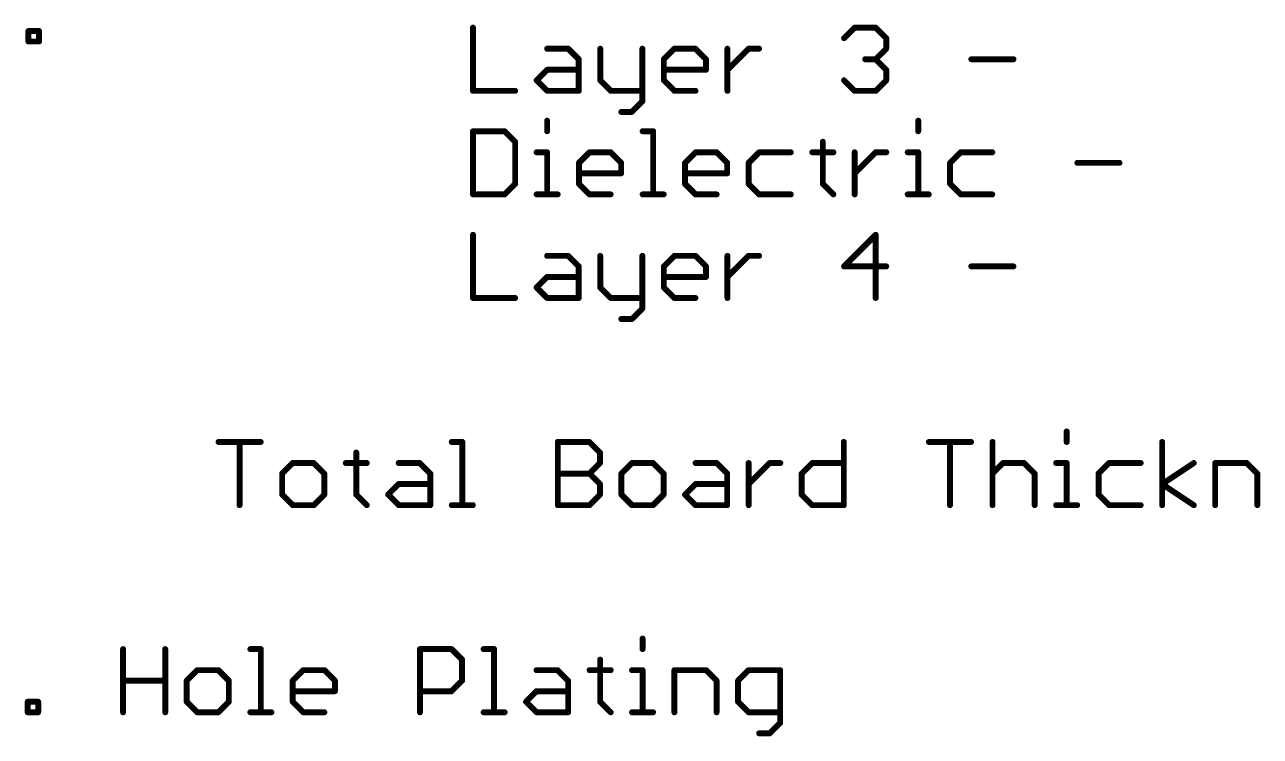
# Model space of a CAD drawing. Extents: x -1.41 to 8.41, y -3.01 to 3.01.
# Drawn here: x 1.864 to 3.116, y 0.799 to 1.52 of the extents above; entities that cross this region are included whole.
import ezdxf

# ---------------------------------------------------------------- set-up
doc = ezdxf.new("R2010")
doc.units = 0
doc.layers.add('52', color=253, linetype='CONTINUOUS')

msp = doc.modelspace()

# ---------------------------------------------------------------- linework, layer by layer
at = {"layer": '52', "const_width": 0.006}
for points in [[(1.868245, 1.513676), (1.878921, 1.513676)], [(1.868245, 1.503), (1.868245, 1.513676)], [(1.878921, 1.513676), (1.878921, 1.503)], [(2.31864, 1.517055), (2.31864, 1.453)], [(2.694627, 1.506379), (2.705303, 1.517055)], [(2.705303, 1.517055), (2.726654, 1.517055)], [(2.726654, 1.517055), (2.73733, 1.506379)], [(1.878921, 1.503), (1.868245, 1.503)], [(2.73733, 1.506379), (2.73733, 1.495703)], [(2.39377, 1.495703), (2.415122, 1.495703)], [(2.415122, 1.495703), (2.425798, 1.485027)], [(2.44755, 1.495703), (2.44755, 1.463676)], [(2.490253, 1.495703), (2.490253, 1.442324)], [(2.512005, 1.485027), (2.52268, 1.495703)], [(2.52268, 1.495703), (2.544032, 1.495703)], [(2.544032, 1.495703), (2.554708, 1.485027)], [(2.57646, 1.453), (2.57646, 1.495703)], [(2.57646, 1.474352), (2.597811, 1.495703)], [(2.597811, 1.495703), (2.608487, 1.495703)], [(2.73733, 1.495703), (2.726654, 1.485027)], [(2.383095, 1.463676), (2.39377, 1.474352)], [(2.39377, 1.474352), (2.425798, 1.474352)], [(2.425798, 1.485027), (2.425798, 1.453)], [(2.512005, 1.463676), (2.512005, 1.485027)], [(2.554708, 1.474352), (2.512005, 1.474352)], [(2.554708, 1.485027), (2.554708, 1.474352)], [(2.726654, 1.485027), (2.715979, 1.485027)], [(2.726654, 1.485027), (2.73733, 1.474352)], [(2.73733, 1.474352), (2.73733, 1.463676)], [(2.823537, 1.485027), (2.86624, 1.485027)], [(2.39377, 1.453), (2.383095, 1.463676)], [(2.44755, 1.463676), (2.458225, 1.453)], [(2.52268, 1.453), (2.512005, 1.463676)], [(2.705303, 1.453), (2.694627, 1.463676)], [(2.73733, 1.463676), (2.726654, 1.453)], [(2.31864, 1.453), (2.361343, 1.453)], [(2.425798, 1.453), (2.39377, 1.453)], [(2.458225, 1.453), (2.490253, 1.453)], [(2.544032, 1.453), (2.52268, 1.453)], [(2.726654, 1.453), (2.705303, 1.453)], [(2.490253, 1.442324), (2.479577, 1.431648)], [(2.479577, 1.431648), (2.468901, 1.431648)], [(2.31864, 1.412055), (2.31864, 1.348)], [(2.350667, 1.412055), (2.31864, 1.412055)], [(2.361343, 1.401379), (2.350667, 1.412055)], [(2.39377, 1.42273), (2.39377, 1.412055)], [(2.49052, 1.412055), (2.501195, 1.412055)], [(2.501195, 1.412055), (2.501195, 1.348)], [(2.769758, 1.42273), (2.769758, 1.412055)], [(2.361343, 1.358676), (2.361343, 1.401379)], [(2.673075, 1.401379), (2.673075, 1.358676)], [(2.383095, 1.390703), (2.39377, 1.390703)], [(2.39377, 1.390703), (2.39377, 1.348)], [(2.426065, 1.380027), (2.43674, 1.390703)], [(2.43674, 1.390703), (2.458092, 1.390703)], [(2.458092, 1.390703), (2.468768, 1.380027)], [(2.53349, 1.380027), (2.544165, 1.390703)], [(2.544165, 1.390703), (2.565517, 1.390703)], [(2.565517, 1.390703), (2.576193, 1.380027)], [(2.60862, 1.390703), (2.597945, 1.380027)], [(2.640648, 1.390703), (2.60862, 1.390703)], [(2.6624, 1.390703), (2.683751, 1.390703)], [(2.70537, 1.348), (2.70537, 1.390703)], [(2.70537, 1.369352), (2.726721, 1.390703)], [(2.726721, 1.390703), (2.737397, 1.390703)], [(2.759082, 1.390703), (2.769758, 1.390703)], [(2.769758, 1.390703), (2.769758, 1.348)], [(2.812728, 1.390703), (2.802052, 1.380027)], [(2.844755, 1.390703), (2.812728, 1.390703)], [(2.426065, 1.358676), (2.426065, 1.380027)], [(2.468768, 1.380027), (2.468768, 1.369352)], [(2.53349, 1.358676), (2.53349, 1.380027)], [(2.576193, 1.380027), (2.576193, 1.369352)], [(2.597945, 1.380027), (2.597945, 1.358676)], [(2.802052, 1.380027), (2.802052, 1.358676)], [(2.930962, 1.380027), (2.973665, 1.380027)], [(2.468768, 1.369352), (2.426065, 1.369352)], [(2.576193, 1.369352), (2.53349, 1.369352)], [(2.350667, 1.348), (2.361343, 1.358676)], [(2.43674, 1.348), (2.426065, 1.358676)], [(2.544165, 1.348), (2.53349, 1.358676)], [(2.597945, 1.358676), (2.60862, 1.348)], [(2.673075, 1.358676), (2.683751, 1.348)], [(2.802052, 1.358676), (2.812728, 1.348)], [(2.31864, 1.348), (2.350667, 1.348)], [(2.383095, 1.348), (2.404446, 1.348)], [(2.458092, 1.348), (2.43674, 1.348)], [(2.49052, 1.348), (2.511871, 1.348)], [(2.565517, 1.348), (2.544165, 1.348)], [(2.60862, 1.348), (2.640648, 1.348)], [(2.759082, 1.348), (2.780434, 1.348)], [(2.812728, 1.348), (2.844755, 1.348)], [(2.31864, 1.307055), (2.31864, 1.243)], [(2.726654, 1.307055), (2.694627, 1.275027)], [(2.726654, 1.243), (2.726654, 1.307055)], [(2.39377, 1.285703), (2.415122, 1.285703)], [(2.415122, 1.285703), (2.425798, 1.275027)], [(2.425798, 1.275027), (2.425798, 1.243)], [(2.44755, 1.285703), (2.44755, 1.253676)], [(2.490253, 1.285703), (2.490253, 1.232324)], [(2.512005, 1.275027), (2.52268, 1.285703)], [(2.512005, 1.253676), (2.512005, 1.275027)], [(2.52268, 1.285703), (2.544032, 1.285703)], [(2.544032, 1.285703), (2.554708, 1.275027)], [(2.554708, 1.275027), (2.554708, 1.264352)], [(2.57646, 1.243), (2.57646, 1.285703)], [(2.57646, 1.264352), (2.597811, 1.285703)], [(2.597811, 1.285703), (2.608487, 1.285703)], [(2.694627, 1.275027), (2.73733, 1.275027)], [(2.823537, 1.275027), (2.86624, 1.275027)], [(2.383095, 1.253676), (2.39377, 1.264352)], [(2.39377, 1.264352), (2.425798, 1.264352)], [(2.554708, 1.264352), (2.512005, 1.264352)], [(2.39377, 1.243), (2.383095, 1.253676)], [(2.44755, 1.253676), (2.458225, 1.243)], [(2.52268, 1.243), (2.512005, 1.253676)], [(2.31864, 1.243), (2.361343, 1.243)], [(2.425798, 1.243), (2.39377, 1.243)], [(2.458225, 1.243), (2.490253, 1.243)], [(2.544032, 1.243), (2.52268, 1.243)], [(2.490253, 1.232324), (2.479577, 1.221648)], [(2.479577, 1.221648), (2.468901, 1.221648)], [(2.920153, 1.10773), (2.920153, 1.097055)], [(2.06082, 1.097055), (2.103523, 1.097055)], [(2.082171, 1.033), (2.082171, 1.097055)], [(2.200406, 1.086379), (2.200406, 1.043676)], [(2.297155, 1.097055), (2.30783, 1.097055)], [(2.30783, 1.097055), (2.30783, 1.033)], [(2.40458, 1.033), (2.40458, 1.097055)], [(2.40458, 1.097055), (2.436607, 1.097055)], [(2.436607, 1.097055), (2.447283, 1.086379)], [(2.447283, 1.086379), (2.447283, 1.075703)], [(2.69436, 1.097055), (2.69436, 1.033)], [(2.780567, 1.097055), (2.82327, 1.097055)], [(2.801919, 1.033), (2.801919, 1.097055)], [(2.845022, 1.097055), (2.845022, 1.033)], [(3.016902, 1.033), (3.016902, 1.097055)], [(2.135951, 1.075703), (2.125275, 1.065027)], [(2.157302, 1.075703), (2.135951, 1.075703)], [(2.167978, 1.065027), (2.157302, 1.075703)], [(2.18973, 1.075703), (2.211081, 1.075703)], [(2.243375, 1.075703), (2.264727, 1.075703)], [(2.264727, 1.075703), (2.275403, 1.065027)], [(2.447283, 1.075703), (2.436607, 1.065027)], [(2.47971, 1.075703), (2.469035, 1.065027)], [(2.501062, 1.075703), (2.47971, 1.075703)], [(2.511738, 1.065027), (2.501062, 1.075703)], [(2.544165, 1.075703), (2.565517, 1.075703)], [(2.565517, 1.075703), (2.576193, 1.065027)], [(2.597945, 1.033), (2.597945, 1.075703)], [(2.597945, 1.054352), (2.619296, 1.075703)], [(2.619296, 1.075703), (2.629972, 1.075703)], [(2.651657, 1.065027), (2.662333, 1.075703)], [(2.662333, 1.075703), (2.69436, 1.075703)], [(2.845022, 1.065027), (2.855698, 1.075703)], [(2.855698, 1.075703), (2.877049, 1.075703)], [(2.877049, 1.075703), (2.887725, 1.065027)], [(2.909477, 1.075703), (2.920153, 1.075703)], [(2.920153, 1.075703), (2.920153, 1.033)], [(2.963123, 1.075703), (2.952447, 1.065027)], [(2.99515, 1.075703), (2.963123, 1.075703)], [(3.016902, 1.054352), (3.048929, 1.075703)], [(3.070614, 1.033), (3.070614, 1.075703)], [(3.070614, 1.075703), (3.102642, 1.075703)], [(3.102642, 1.075703), (3.113318, 1.065027)], [(2.125275, 1.065027), (2.125275, 1.043676)], [(2.167978, 1.043676), (2.167978, 1.065027)], [(2.275403, 1.065027), (2.275403, 1.033)], [(2.40458, 1.065027), (2.436607, 1.065027)], [(2.436607, 1.065027), (2.447283, 1.054352)], [(2.469035, 1.065027), (2.469035, 1.043676)], [(2.511738, 1.043676), (2.511738, 1.065027)], [(2.576193, 1.065027), (2.576193, 1.033)], [(2.651657, 1.043676), (2.651657, 1.065027)], [(2.887725, 1.065027), (2.887725, 1.033)], [(2.952447, 1.065027), (2.952447, 1.043676)], [(3.113318, 1.065027), (3.113318, 1.033)], [(2.2327, 1.043676), (2.243375, 1.054352)], [(2.243375, 1.054352), (2.275403, 1.054352)], [(2.447283, 1.054352), (2.447283, 1.043676)], [(2.53349, 1.043676), (2.544165, 1.054352)], [(2.544165, 1.054352), (2.576193, 1.054352)], [(3.048929, 1.033), (3.016902, 1.054352)], [(2.125275, 1.043676), (2.135951, 1.033)], [(2.157302, 1.033), (2.167978, 1.043676)], [(2.200406, 1.043676), (2.211081, 1.033)], [(2.243375, 1.033), (2.2327, 1.043676)], [(2.447283, 1.043676), (2.436607, 1.033)], [(2.469035, 1.043676), (2.47971, 1.033)], [(2.501062, 1.033), (2.511738, 1.043676)], [(2.544165, 1.033), (2.53349, 1.043676)], [(2.662333, 1.033), (2.651657, 1.043676)], [(2.952447, 1.043676), (2.963123, 1.033)], [(2.135951, 1.033), (2.157302, 1.033)], [(2.275403, 1.033), (2.243375, 1.033)], [(2.297155, 1.033), (2.318506, 1.033)], [(2.436607, 1.033), (2.40458, 1.033)], [(2.47971, 1.033), (2.501062, 1.033)], [(2.576193, 1.033), (2.544165, 1.033)], [(2.69436, 1.033), (2.662333, 1.033)], [(2.909477, 1.033), (2.930828, 1.033)], [(2.963123, 1.033), (2.99515, 1.033)], [(1.964137, 0.823), (1.964137, 0.887055)], [(2.006841, 0.887055), (2.006841, 0.823)], [(2.093047, 0.887055), (2.103723, 0.887055)], [(2.103723, 0.887055), (2.103723, 0.823)], [(2.264927, 0.823), (2.264927, 0.887055)], [(2.264927, 0.887055), (2.296955, 0.887055)], [(2.296955, 0.887055), (2.30763, 0.876379)], [(2.329382, 0.887055), (2.340058, 0.887055)], [(2.340058, 0.887055), (2.340058, 0.823)], [(2.490453, 0.89773), (2.490453, 0.887055)], [(2.30763, 0.876379), (2.30763, 0.855027)], [(2.447483, 0.876379), (2.447483, 0.833676)], [(2.039268, 0.865703), (2.028592, 0.855027)], [(2.06062, 0.865703), (2.039268, 0.865703)], [(2.071296, 0.855027), (2.06062, 0.865703)], [(2.136017, 0.855027), (2.146693, 0.865703)], [(2.146693, 0.865703), (2.168045, 0.865703)], [(2.168045, 0.865703), (2.17872, 0.855027)], [(2.383028, 0.865703), (2.40438, 0.865703)], [(2.40438, 0.865703), (2.415055, 0.855027)], [(2.436807, 0.865703), (2.458159, 0.865703)], [(2.479777, 0.865703), (2.490453, 0.865703)], [(2.490453, 0.865703), (2.490453, 0.823)], [(2.522747, 0.823), (2.522747, 0.865703)], [(2.522747, 0.865703), (2.554774, 0.865703)], [(2.554774, 0.865703), (2.56545, 0.855027)], [(2.597878, 0.865703), (2.587202, 0.855027)], [(2.629905, 0.865703), (2.597878, 0.865703)], [(2.629905, 0.812324), (2.629905, 0.865703)], [(1.964137, 0.855027), (2.006841, 0.855027)], [(2.028592, 0.855027), (2.028592, 0.833676)], [(2.071296, 0.833676), (2.071296, 0.855027)], [(2.136017, 0.833676), (2.136017, 0.855027)], [(2.17872, 0.855027), (2.17872, 0.844352)], [(2.30763, 0.855027), (2.296955, 0.844352)], [(2.415055, 0.855027), (2.415055, 0.823)], [(2.56545, 0.855027), (2.56545, 0.823)], [(2.587202, 0.855027), (2.587202, 0.833676)], [(2.17872, 0.844352), (2.136017, 0.844352)], [(2.296955, 0.844352), (2.264927, 0.844352)], [(2.372352, 0.833676), (2.383028, 0.844352)], [(2.383028, 0.844352), (2.415055, 0.844352)], [(1.867455, 0.823), (1.867455, 0.833676)], [(1.867455, 0.833676), (1.878131, 0.833676)], [(1.878131, 0.833676), (1.878131, 0.823)], [(2.028592, 0.833676), (2.039268, 0.823)], [(2.06062, 0.823), (2.071296, 0.833676)], [(2.146693, 0.823), (2.136017, 0.833676)], [(2.383028, 0.823), (2.372352, 0.833676)], [(2.447483, 0.833676), (2.458159, 0.823)], [(2.587202, 0.833676), (2.597878, 0.823)], [(1.878131, 0.823), (1.867455, 0.823)], [(2.039268, 0.823), (2.06062, 0.823)], [(2.093047, 0.823), (2.114399, 0.823)], [(2.168045, 0.823), (2.146693, 0.823)], [(2.329382, 0.823), (2.350734, 0.823)], [(2.415055, 0.823), (2.383028, 0.823)], [(2.479777, 0.823), (2.501129, 0.823)], [(2.597878, 0.823), (2.629905, 0.823)], [(2.619229, 0.801648), (2.629905, 0.812324)], [(2.608554, 0.801648), (2.619229, 0.801648)]]:
    msp.add_lwpolyline(points, dxfattribs=at)
at = {"layer": '52', "const_width": 0.003}
for points in [[(1.868245, 1.515176, 1), (1.868245, 1.512176)], [(1.869745, 1.513676, 1), (1.866745, 1.513676)], [(1.880421, 1.513676, 1), (1.877421, 1.513676)], [(1.878921, 1.512176, 1), (1.878921, 1.515176)], [(2.32014, 1.517055, 1), (2.31714, 1.517055)], [(2.705303, 1.518555, 1), (2.705303, 1.515555)], [(2.706363, 1.515994, 1), (2.704242, 1.518115)], [(2.727715, 1.518115, 1), (2.725594, 1.515994)], [(2.726654, 1.515555, 1), (2.726654, 1.518555)], [(1.868245, 1.5045, 1), (1.868245, 1.5015)], [(1.866745, 1.503, 1), (1.869745, 1.503)], [(1.877421, 1.503, 1), (1.880421, 1.503)], [(1.878921, 1.5015, 1), (1.878921, 1.5045)], [(2.693566, 1.50744, 1), (2.695688, 1.505318)], [(2.73883, 1.506379, 1), (2.73583, 1.506379)], [(2.73627, 1.505318, 1), (2.738391, 1.50744)], [(2.39377, 1.497203, 1), (2.39377, 1.494203)], [(2.416183, 1.496764, 1), (2.414061, 1.494642)], [(2.415122, 1.494203, 1), (2.415122, 1.497203)], [(2.44905, 1.495703, 1), (2.44605, 1.495703)], [(2.491753, 1.495703, 1), (2.488753, 1.495703)], [(2.52268, 1.497203, 1), (2.52268, 1.494203)], [(2.523741, 1.494642, 1), (2.52162, 1.496764)], [(2.545093, 1.496764, 1), (2.542971, 1.494642)], [(2.544032, 1.494203, 1), (2.544032, 1.497203)], [(2.57796, 1.495703, 1), (2.57496, 1.495703)], [(2.597811, 1.497203, 1), (2.597811, 1.494203)], [(2.598872, 1.494642, 1), (2.59675, 1.496764)], [(2.608487, 1.494203, 1), (2.608487, 1.497203)], [(2.73583, 1.495703, 1), (2.73883, 1.495703)], [(2.738391, 1.494642, 1), (2.73627, 1.496764)], [(2.39377, 1.475852, 1), (2.39377, 1.472852)], [(2.394831, 1.473291, 1), (2.39271, 1.475412)], [(2.427298, 1.485027, 1), (2.424298, 1.485027)], [(2.424737, 1.483967, 1), (2.426859, 1.486088)], [(2.425798, 1.472852, 1), (2.425798, 1.475852)], [(2.513505, 1.485027, 1), (2.510505, 1.485027)], [(2.510944, 1.486088, 1), (2.513065, 1.483967)], [(2.512005, 1.475852, 1), (2.512005, 1.472852)], [(2.556208, 1.485027, 1), (2.553208, 1.485027)], [(2.553647, 1.483967, 1), (2.555768, 1.486088)], [(2.554708, 1.472852, 1), (2.554708, 1.475852)], [(2.715979, 1.486527, 1), (2.715979, 1.483527)], [(2.727715, 1.486088, 1), (2.725594, 1.483967)], [(2.725594, 1.486088, 1), (2.727715, 1.483967)], [(2.726654, 1.483527, 1), (2.726654, 1.486527)], [(2.73883, 1.474352, 1), (2.73583, 1.474352)], [(2.823537, 1.486527, 1), (2.823537, 1.483527)], [(2.86624, 1.483527, 1), (2.86624, 1.486527)], [(2.384155, 1.464736, 1), (2.382034, 1.462615)], [(2.382034, 1.464736, 1), (2.384155, 1.462615)], [(2.44861, 1.464736, 1), (2.446489, 1.462615)], [(2.44605, 1.463676, 1), (2.44905, 1.463676)], [(2.513065, 1.464736, 1), (2.510944, 1.462615)], [(2.510505, 1.463676, 1), (2.513505, 1.463676)], [(2.553208, 1.474352, 1), (2.556208, 1.474352)], [(2.575399, 1.475412, 1), (2.57752, 1.473291)], [(2.695688, 1.464736, 1), (2.693566, 1.462615)], [(2.73583, 1.463676, 1), (2.73883, 1.463676)], [(2.73627, 1.473291, 1), (2.738391, 1.475412)], [(2.738391, 1.462615, 1), (2.73627, 1.464736)], [(2.31864, 1.4545, 1), (2.31864, 1.4515)], [(2.31714, 1.453, 1), (2.32014, 1.453)], [(2.361343, 1.4515, 1), (2.361343, 1.4545)], [(2.39377, 1.4545, 1), (2.39377, 1.4515)], [(2.39271, 1.451939, 1), (2.394831, 1.454061)], [(2.424298, 1.453, 1), (2.427298, 1.453)], [(2.425798, 1.4515, 1), (2.425798, 1.4545)], [(2.458225, 1.4545, 1), (2.458225, 1.4515)], [(2.457165, 1.451939, 1), (2.459286, 1.454061)], [(2.490253, 1.4515, 1), (2.490253, 1.4545)], [(2.52268, 1.4545, 1), (2.52268, 1.4515)], [(2.52162, 1.451939, 1), (2.523741, 1.454061)], [(2.544032, 1.4515, 1), (2.544032, 1.4545)], [(2.57496, 1.453, 1), (2.57796, 1.453)], [(2.705303, 1.4545, 1), (2.705303, 1.4515)], [(2.704242, 1.451939, 1), (2.706363, 1.454061)], [(2.725594, 1.454061, 1), (2.727715, 1.451939)], [(2.726654, 1.4515, 1), (2.726654, 1.4545)], [(2.488753, 1.442324, 1), (2.491753, 1.442324)], [(2.491313, 1.441264, 1), (2.489192, 1.443385)], [(2.468901, 1.433148, 1), (2.468901, 1.430148)], [(2.478516, 1.432709, 1), (2.480638, 1.430588)], [(2.479577, 1.430148, 1), (2.479577, 1.433148)], [(2.32014, 1.412055, 1), (2.31714, 1.412055)], [(2.31864, 1.413555, 1), (2.31864, 1.410555)], [(2.351728, 1.413115, 1), (2.349606, 1.410994)], [(2.350667, 1.410555, 1), (2.350667, 1.413555)], [(2.39527, 1.42273, 1), (2.39227, 1.42273)], [(2.49052, 1.413555, 1), (2.49052, 1.410555)], [(2.502695, 1.412055, 1), (2.499695, 1.412055)], [(2.501195, 1.410555, 1), (2.501195, 1.413555)], [(2.771258, 1.42273, 1), (2.768258, 1.42273)], [(2.362843, 1.401379, 1), (2.359843, 1.401379)], [(2.360282, 1.400318, 1), (2.362404, 1.40244)], [(2.39227, 1.412055, 1), (2.39527, 1.412055)], [(2.674575, 1.401379, 1), (2.671575, 1.401379)], [(2.768258, 1.412055, 1), (2.771258, 1.412055)], [(2.383095, 1.392203, 1), (2.383095, 1.389203)], [(2.39527, 1.390703, 1), (2.39227, 1.390703)], [(2.39377, 1.389203, 1), (2.39377, 1.392203)], [(2.43674, 1.392203, 1), (2.43674, 1.389203)], [(2.437801, 1.389642, 1), (2.43568, 1.391764)], [(2.459153, 1.391764, 1), (2.457031, 1.389642)], [(2.458092, 1.389203, 1), (2.458092, 1.392203)], [(2.544165, 1.392203, 1), (2.544165, 1.389203)], [(2.545226, 1.389642, 1), (2.543105, 1.391764)], [(2.566578, 1.391764, 1), (2.564456, 1.389642)], [(2.565517, 1.389203, 1), (2.565517, 1.392203)], [(2.60862, 1.392203, 1), (2.60862, 1.389203)], [(2.609681, 1.389642, 1), (2.60756, 1.391764)], [(2.640648, 1.389203, 1), (2.640648, 1.392203)], [(2.6624, 1.392203, 1), (2.6624, 1.389203)], [(2.683751, 1.389203, 1), (2.683751, 1.392203)], [(2.70687, 1.390703, 1), (2.70387, 1.390703)], [(2.726721, 1.392203, 1), (2.726721, 1.389203)], [(2.727782, 1.389642, 1), (2.72566, 1.391764)], [(2.737397, 1.389203, 1), (2.737397, 1.392203)], [(2.759082, 1.392203, 1), (2.759082, 1.389203)], [(2.771258, 1.390703, 1), (2.768258, 1.390703)], [(2.769758, 1.389203, 1), (2.769758, 1.392203)], [(2.812728, 1.392203, 1), (2.812728, 1.389203)], [(2.813788, 1.389642, 1), (2.811667, 1.391764)], [(2.844755, 1.389203, 1), (2.844755, 1.392203)], [(2.427565, 1.380027, 1), (2.424565, 1.380027)], [(2.425004, 1.381088, 1), (2.427125, 1.378967)], [(2.470268, 1.380027, 1), (2.467268, 1.380027)], [(2.467707, 1.378967, 1), (2.469828, 1.381088)], [(2.53499, 1.380027, 1), (2.53199, 1.380027)], [(2.532429, 1.381088, 1), (2.53455, 1.378967)], [(2.577693, 1.380027, 1), (2.574693, 1.380027)], [(2.575132, 1.378967, 1), (2.577253, 1.381088)], [(2.599445, 1.380027, 1), (2.596445, 1.380027)], [(2.596884, 1.381088, 1), (2.599005, 1.378967)], [(2.803552, 1.380027, 1), (2.800552, 1.380027)], [(2.800991, 1.381088, 1), (2.803113, 1.378967)], [(2.930962, 1.381527, 1), (2.930962, 1.378527)], [(2.973665, 1.378527, 1), (2.973665, 1.381527)], [(2.426065, 1.370852, 1), (2.426065, 1.367852)], [(2.467268, 1.369352, 1), (2.470268, 1.369352)], [(2.468768, 1.367852, 1), (2.468768, 1.370852)], [(2.53349, 1.370852, 1), (2.53349, 1.367852)], [(2.574693, 1.369352, 1), (2.577693, 1.369352)], [(2.576193, 1.367852, 1), (2.576193, 1.370852)], [(2.704309, 1.370412, 1), (2.70643, 1.368291)], [(2.359843, 1.358676, 1), (2.362843, 1.358676)], [(2.362404, 1.357615, 1), (2.360282, 1.359736)], [(2.427125, 1.359736, 1), (2.425004, 1.357615)], [(2.424565, 1.358676, 1), (2.427565, 1.358676)], [(2.53455, 1.359736, 1), (2.532429, 1.357615)], [(2.53199, 1.358676, 1), (2.53499, 1.358676)], [(2.599005, 1.359736, 1), (2.596884, 1.357615)], [(2.596445, 1.358676, 1), (2.599445, 1.358676)], [(2.671575, 1.358676, 1), (2.674575, 1.358676)], [(2.674136, 1.359736, 1), (2.672015, 1.357615)], [(2.803113, 1.359736, 1), (2.800991, 1.357615)], [(2.800552, 1.358676, 1), (2.803552, 1.358676)], [(2.31864, 1.3495, 1), (2.31864, 1.3465)], [(2.31714, 1.348, 1), (2.32014, 1.348)], [(2.349606, 1.349061, 1), (2.351728, 1.346939)], [(2.350667, 1.3465, 1), (2.350667, 1.3495)], [(2.383095, 1.3495, 1), (2.383095, 1.3465)], [(2.39227, 1.348, 1), (2.39527, 1.348)], [(2.404446, 1.3465, 1), (2.404446, 1.3495)], [(2.43674, 1.3495, 1), (2.43674, 1.3465)], [(2.43568, 1.346939, 1), (2.437801, 1.349061)], [(2.458092, 1.3465, 1), (2.458092, 1.3495)], [(2.49052, 1.3495, 1), (2.49052, 1.3465)], [(2.499695, 1.348, 1), (2.502695, 1.348)], [(2.511871, 1.3465, 1), (2.511871, 1.3495)], [(2.544165, 1.3495, 1), (2.544165, 1.3465)], [(2.543105, 1.346939, 1), (2.545226, 1.349061)], [(2.565517, 1.3465, 1), (2.565517, 1.3495)], [(2.60862, 1.3495, 1), (2.60862, 1.3465)], [(2.60756, 1.346939, 1), (2.609681, 1.349061)], [(2.640648, 1.3465, 1), (2.640648, 1.3495)], [(2.68269, 1.346939, 1), (2.684812, 1.349061)], [(2.70387, 1.348, 1), (2.70687, 1.348)], [(2.759082, 1.3495, 1), (2.759082, 1.3465)], [(2.768258, 1.348, 1), (2.771258, 1.348)], [(2.780434, 1.3465, 1), (2.780434, 1.3495)], [(2.812728, 1.3495, 1), (2.812728, 1.3465)], [(2.811667, 1.346939, 1), (2.813788, 1.349061)], [(2.844755, 1.3465, 1), (2.844755, 1.3495)], [(2.32014, 1.307055, 1), (2.31714, 1.307055)], [(2.728154, 1.307055, 1), (2.725154, 1.307055)], [(2.727715, 1.305994, 1), (2.725594, 1.308115)], [(2.39377, 1.287203, 1), (2.39377, 1.284203)], [(2.416183, 1.286764, 1), (2.414061, 1.284642)], [(2.415122, 1.284203, 1), (2.415122, 1.287203)], [(2.427298, 1.275027, 1), (2.424298, 1.275027)], [(2.424737, 1.273967, 1), (2.426859, 1.276088)], [(2.44905, 1.285703, 1), (2.44605, 1.285703)], [(2.491753, 1.285703, 1), (2.488753, 1.285703)], [(2.513505, 1.275027, 1), (2.510505, 1.275027)], [(2.510944, 1.276088, 1), (2.513065, 1.273967)], [(2.52268, 1.287203, 1), (2.52268, 1.284203)], [(2.523741, 1.284642, 1), (2.52162, 1.286764)], [(2.545093, 1.286764, 1), (2.542971, 1.284642)], [(2.544032, 1.284203, 1), (2.544032, 1.287203)], [(2.556208, 1.275027, 1), (2.553208, 1.275027)], [(2.553647, 1.273967, 1), (2.555768, 1.276088)], [(2.57796, 1.285703, 1), (2.57496, 1.285703)], [(2.597811, 1.287203, 1), (2.597811, 1.284203)], [(2.598872, 1.284642, 1), (2.59675, 1.286764)], [(2.608487, 1.284203, 1), (2.608487, 1.287203)], [(2.694627, 1.276527, 1), (2.694627, 1.273527)], [(2.693566, 1.276088, 1), (2.695688, 1.273967)], [(2.73733, 1.273527, 1), (2.73733, 1.276527)], [(2.823537, 1.276527, 1), (2.823537, 1.273527)], [(2.86624, 1.273527, 1), (2.86624, 1.276527)], [(2.39377, 1.265852, 1), (2.39377, 1.262852)], [(2.394831, 1.263291, 1), (2.39271, 1.265412)], [(2.425798, 1.262852, 1), (2.425798, 1.265852)], [(2.512005, 1.265852, 1), (2.512005, 1.262852)], [(2.553208, 1.264352, 1), (2.556208, 1.264352)], [(2.554708, 1.262852, 1), (2.554708, 1.265852)], [(2.575399, 1.265412, 1), (2.57752, 1.263291)], [(2.384155, 1.254736, 1), (2.382034, 1.252615)], [(2.382034, 1.254736, 1), (2.384155, 1.252615)], [(2.44861, 1.254736, 1), (2.446489, 1.252615)], [(2.44605, 1.253676, 1), (2.44905, 1.253676)], [(2.513065, 1.254736, 1), (2.510944, 1.252615)], [(2.510505, 1.253676, 1), (2.513505, 1.253676)], [(2.31864, 1.2445, 1), (2.31864, 1.2415)], [(2.31714, 1.243, 1), (2.32014, 1.243)], [(2.361343, 1.2415, 1), (2.361343, 1.2445)], [(2.39377, 1.2445, 1), (2.39377, 1.2415)], [(2.39271, 1.241939, 1), (2.394831, 1.244061)], [(2.424298, 1.243, 1), (2.427298, 1.243)], [(2.425798, 1.2415, 1), (2.425798, 1.2445)], [(2.458225, 1.2445, 1), (2.458225, 1.2415)], [(2.457165, 1.241939, 1), (2.459286, 1.244061)], [(2.490253, 1.2415, 1), (2.490253, 1.2445)], [(2.52268, 1.2445, 1), (2.52268, 1.2415)], [(2.52162, 1.241939, 1), (2.523741, 1.244061)], [(2.544032, 1.2415, 1), (2.544032, 1.2445)], [(2.57496, 1.243, 1), (2.57796, 1.243)], [(2.725154, 1.243, 1), (2.728154, 1.243)], [(2.488753, 1.232324, 1), (2.491753, 1.232324)], [(2.491313, 1.231264, 1), (2.489192, 1.233385)], [(2.468901, 1.223148, 1), (2.468901, 1.220148)], [(2.478516, 1.222709, 1), (2.480638, 1.220588)], [(2.479577, 1.220148, 1), (2.479577, 1.223148)], [(2.921653, 1.10773, 1), (2.918653, 1.10773)], [(2.06082, 1.098555, 1), (2.06082, 1.095555)], [(2.083671, 1.097055, 1), (2.080671, 1.097055)], [(2.103523, 1.095555, 1), (2.103523, 1.098555)], [(2.201906, 1.086379, 1), (2.198906, 1.086379)], [(2.297155, 1.098555, 1), (2.297155, 1.095555)], [(2.30933, 1.097055, 1), (2.30633, 1.097055)], [(2.30783, 1.095555, 1), (2.30783, 1.098555)], [(2.40608, 1.097055, 1), (2.40308, 1.097055)], [(2.40458, 1.098555, 1), (2.40458, 1.095555)], [(2.437668, 1.098115, 1), (2.435546, 1.095994)], [(2.436607, 1.095555, 1), (2.436607, 1.098555)], [(2.448783, 1.086379, 1), (2.445783, 1.086379)], [(2.69586, 1.097055, 1), (2.69286, 1.097055)], [(2.780567, 1.098555, 1), (2.780567, 1.095555)], [(2.803419, 1.097055, 1), (2.800419, 1.097055)], [(2.82327, 1.095555, 1), (2.82327, 1.098555)], [(2.846522, 1.097055, 1), (2.843522, 1.097055)], [(2.918653, 1.097055, 1), (2.921653, 1.097055)], [(3.018402, 1.097055, 1), (3.015402, 1.097055)], [(2.135951, 1.077203, 1), (2.135951, 1.074203)], [(2.137011, 1.074642, 1), (2.13489, 1.076764)], [(2.158363, 1.076764, 1), (2.156242, 1.074642)], [(2.157302, 1.074203, 1), (2.157302, 1.077203)], [(2.18973, 1.077203, 1), (2.18973, 1.074203)], [(2.211081, 1.074203, 1), (2.211081, 1.077203)], [(2.243375, 1.077203, 1), (2.243375, 1.074203)], [(2.265788, 1.076764, 1), (2.263666, 1.074642)], [(2.264727, 1.074203, 1), (2.264727, 1.077203)], [(2.445783, 1.075703, 1), (2.448783, 1.075703)], [(2.446222, 1.085318, 1), (2.448344, 1.08744)], [(2.448344, 1.074642, 1), (2.446222, 1.076764)], [(2.47971, 1.077203, 1), (2.47971, 1.074203)], [(2.480771, 1.074642, 1), (2.47865, 1.076764)], [(2.502123, 1.076764, 1), (2.500001, 1.074642)], [(2.501062, 1.074203, 1), (2.501062, 1.077203)], [(2.544165, 1.077203, 1), (2.544165, 1.074203)], [(2.566578, 1.076764, 1), (2.564456, 1.074642)], [(2.565517, 1.074203, 1), (2.565517, 1.077203)], [(2.599445, 1.075703, 1), (2.596445, 1.075703)], [(2.619296, 1.077203, 1), (2.619296, 1.074203)], [(2.620357, 1.074642, 1), (2.618235, 1.076764)], [(2.629972, 1.074203, 1), (2.629972, 1.077203)], [(2.662333, 1.077203, 1), (2.662333, 1.074203)], [(2.663393, 1.074642, 1), (2.661272, 1.076764)], [(2.69436, 1.074203, 1), (2.69436, 1.077203)], [(2.855698, 1.077203, 1), (2.855698, 1.074203)], [(2.856758, 1.074642, 1), (2.854637, 1.076764)], [(2.87811, 1.076764, 1), (2.875989, 1.074642)], [(2.877049, 1.074203, 1), (2.877049, 1.077203)], [(2.909477, 1.077203, 1), (2.909477, 1.074203)], [(2.921653, 1.075703, 1), (2.918653, 1.075703)], [(2.920153, 1.074203, 1), (2.920153, 1.077203)], [(2.963123, 1.077203, 1), (2.963123, 1.074203)], [(2.964183, 1.074642, 1), (2.962062, 1.076764)], [(2.99515, 1.074203, 1), (2.99515, 1.077203)], [(3.049761, 1.074455, 1), (3.048097, 1.076951)], [(3.072114, 1.075703, 1), (3.069114, 1.075703)], [(3.070614, 1.077203, 1), (3.070614, 1.074203)], [(3.103702, 1.076764, 1), (3.101581, 1.074642)], [(3.102642, 1.074203, 1), (3.102642, 1.077203)], [(2.126775, 1.065027, 1), (2.123775, 1.065027)], [(2.124214, 1.066088, 1), (2.126336, 1.063967)], [(2.169478, 1.065027, 1), (2.166478, 1.065027)], [(2.166917, 1.063967, 1), (2.169039, 1.066088)], [(2.276903, 1.065027, 1), (2.273903, 1.065027)], [(2.274342, 1.063967, 1), (2.276464, 1.066088)], [(2.40458, 1.066527, 1), (2.40458, 1.063527)], [(2.437668, 1.066088, 1), (2.435546, 1.063967)], [(2.435546, 1.066088, 1), (2.437668, 1.063967)], [(2.436607, 1.063527, 1), (2.436607, 1.066527)], [(2.470535, 1.065027, 1), (2.467535, 1.065027)], [(2.467974, 1.066088, 1), (2.470095, 1.063967)], [(2.513238, 1.065027, 1), (2.510238, 1.065027)], [(2.510677, 1.063967, 1), (2.512798, 1.066088)], [(2.577693, 1.065027, 1), (2.574693, 1.065027)], [(2.575132, 1.063967, 1), (2.577253, 1.066088)], [(2.653157, 1.065027, 1), (2.650157, 1.065027)], [(2.650596, 1.066088, 1), (2.652718, 1.063967)], [(2.843961, 1.066088, 1), (2.846083, 1.063967)], [(2.889225, 1.065027, 1), (2.886225, 1.065027)], [(2.886664, 1.063967, 1), (2.888786, 1.066088)], [(2.953947, 1.065027, 1), (2.950947, 1.065027)], [(2.951386, 1.066088, 1), (2.953508, 1.063967)], [(3.114818, 1.065027, 1), (3.111818, 1.065027)], [(3.112257, 1.063967, 1), (3.114378, 1.066088)], [(2.243375, 1.055852, 1), (2.243375, 1.052852)], [(2.244436, 1.053291, 1), (2.242315, 1.055412)], [(2.275403, 1.052852, 1), (2.275403, 1.055852)], [(2.448783, 1.054352, 1), (2.445783, 1.054352)], [(2.446222, 1.053291, 1), (2.448344, 1.055412)], [(2.544165, 1.055852, 1), (2.544165, 1.052852)], [(2.545226, 1.053291, 1), (2.543105, 1.055412)], [(2.576193, 1.052852, 1), (2.576193, 1.055852)], [(2.596884, 1.055412, 1), (2.599005, 1.053291)], [(3.017734, 1.0556, 1), (3.01607, 1.053103)], [(3.01607, 1.0556, 1), (3.017734, 1.053103)], [(2.126336, 1.044736, 1), (2.124214, 1.042615)], [(2.123775, 1.043676, 1), (2.126775, 1.043676)], [(2.166478, 1.043676, 1), (2.169478, 1.043676)], [(2.169039, 1.042615, 1), (2.166917, 1.044736)], [(2.201466, 1.044736, 1), (2.199345, 1.042615)], [(2.198906, 1.043676, 1), (2.201906, 1.043676)], [(2.23376, 1.044736, 1), (2.231639, 1.042615)], [(2.231639, 1.044736, 1), (2.23376, 1.042615)], [(2.445783, 1.043676, 1), (2.448783, 1.043676)], [(2.448344, 1.042615, 1), (2.446222, 1.044736)], [(2.470095, 1.044736, 1), (2.467974, 1.042615)], [(2.467535, 1.043676, 1), (2.470535, 1.043676)], [(2.510238, 1.043676, 1), (2.513238, 1.043676)], [(2.512798, 1.042615, 1), (2.510677, 1.044736)], [(2.53455, 1.044736, 1), (2.532429, 1.042615)], [(2.532429, 1.044736, 1), (2.53455, 1.042615)], [(2.652718, 1.044736, 1), (2.650596, 1.042615)], [(2.650157, 1.043676, 1), (2.653157, 1.043676)], [(2.953508, 1.044736, 1), (2.951386, 1.042615)], [(2.950947, 1.043676, 1), (2.953947, 1.043676)], [(2.080671, 1.033, 1), (2.083671, 1.033)], [(2.135951, 1.0345, 1), (2.135951, 1.0315)], [(2.13489, 1.031939, 1), (2.137011, 1.034061)], [(2.156242, 1.034061, 1), (2.158363, 1.031939)], [(2.157302, 1.0315, 1), (2.157302, 1.0345)], [(2.210021, 1.031939, 1), (2.212142, 1.034061)], [(2.243375, 1.0345, 1), (2.243375, 1.0315)], [(2.242315, 1.031939, 1), (2.244436, 1.034061)], [(2.273903, 1.033, 1), (2.276903, 1.033)], [(2.275403, 1.0315, 1), (2.275403, 1.0345)], [(2.297155, 1.0345, 1), (2.297155, 1.0315)], [(2.30633, 1.033, 1), (2.30933, 1.033)], [(2.318506, 1.0315, 1), (2.318506, 1.0345)], [(2.40458, 1.0345, 1), (2.40458, 1.0315)], [(2.40308, 1.033, 1), (2.40608, 1.033)], [(2.435546, 1.034061, 1), (2.437668, 1.031939)], [(2.436607, 1.0315, 1), (2.436607, 1.0345)], [(2.47971, 1.0345, 1), (2.47971, 1.0315)], [(2.47865, 1.031939, 1), (2.480771, 1.034061)], [(2.500001, 1.034061, 1), (2.502123, 1.031939)], [(2.501062, 1.0315, 1), (2.501062, 1.0345)], [(2.544165, 1.0345, 1), (2.544165, 1.0315)], [(2.543105, 1.031939, 1), (2.545226, 1.034061)], [(2.574693, 1.033, 1), (2.577693, 1.033)], [(2.576193, 1.0315, 1), (2.576193, 1.0345)], [(2.596445, 1.033, 1), (2.599445, 1.033)], [(2.662333, 1.0345, 1), (2.662333, 1.0315)], [(2.661272, 1.031939, 1), (2.663393, 1.034061)], [(2.69286, 1.033, 1), (2.69586, 1.033)], [(2.69436, 1.0315, 1), (2.69436, 1.0345)], [(2.800419, 1.033, 1), (2.803419, 1.033)], [(2.843522, 1.033, 1), (2.846522, 1.033)], [(2.886225, 1.033, 1), (2.889225, 1.033)], [(2.909477, 1.0345, 1), (2.909477, 1.0315)], [(2.918653, 1.033, 1), (2.921653, 1.033)], [(2.930828, 1.0315, 1), (2.930828, 1.0345)], [(2.963123, 1.0345, 1), (2.963123, 1.0315)], [(2.962062, 1.031939, 1), (2.964183, 1.034061)], [(2.99515, 1.0315, 1), (2.99515, 1.0345)], [(3.015402, 1.033, 1), (3.018402, 1.033)], [(3.048097, 1.031752, 1), (3.049761, 1.034248)], [(3.069114, 1.033, 1), (3.072114, 1.033)], [(3.111818, 1.033, 1), (3.114818, 1.033)], [(1.965637, 0.887055, 1), (1.962637, 0.887055)], [(2.008341, 0.887055, 1), (2.005341, 0.887055)], [(2.093047, 0.888555, 1), (2.093047, 0.885555)], [(2.105223, 0.887055, 1), (2.102223, 0.887055)], [(2.103723, 0.885555, 1), (2.103723, 0.888555)], [(2.266427, 0.887055, 1), (2.263427, 0.887055)], [(2.264927, 0.888555, 1), (2.264927, 0.885555)], [(2.298015, 0.888115, 1), (2.295894, 0.885994)], [(2.296955, 0.885555, 1), (2.296955, 0.888555)], [(2.329382, 0.888555, 1), (2.329382, 0.885555)], [(2.341558, 0.887055, 1), (2.338558, 0.887055)], [(2.340058, 0.885555, 1), (2.340058, 0.888555)], [(2.491953, 0.89773, 1), (2.488953, 0.89773)], [(2.30913, 0.876379, 1), (2.30613, 0.876379)], [(2.30657, 0.875318, 1), (2.308691, 0.87744)], [(2.448983, 0.876379, 1), (2.445983, 0.876379)], [(2.488953, 0.887055, 1), (2.491953, 0.887055)], [(2.039268, 0.867203, 1), (2.039268, 0.864203)], [(2.040329, 0.864642, 1), (2.038207, 0.866764)], [(2.06168, 0.866764, 1), (2.059559, 0.864642)], [(2.06062, 0.864203, 1), (2.06062, 0.867203)], [(2.146693, 0.867203, 1), (2.146693, 0.864203)], [(2.147754, 0.864642, 1), (2.145632, 0.866764)], [(2.169105, 0.866764, 1), (2.166984, 0.864642)], [(2.168045, 0.864203, 1), (2.168045, 0.867203)], [(2.383028, 0.867203, 1), (2.383028, 0.864203)], [(2.40544, 0.866764, 1), (2.403319, 0.864642)], [(2.40438, 0.864203, 1), (2.40438, 0.867203)], [(2.436807, 0.867203, 1), (2.436807, 0.864203)], [(2.458159, 0.864203, 1), (2.458159, 0.867203)], [(2.479777, 0.867203, 1), (2.479777, 0.864203)], [(2.491953, 0.865703, 1), (2.488953, 0.865703)], [(2.490453, 0.864203, 1), (2.490453, 0.867203)], [(2.524247, 0.865703, 1), (2.521247, 0.865703)], [(2.522747, 0.867203, 1), (2.522747, 0.864203)], [(2.555835, 0.866764, 1), (2.553714, 0.864642)], [(2.554774, 0.864203, 1), (2.554774, 0.867203)], [(2.597878, 0.867203, 1), (2.597878, 0.864203)], [(2.598938, 0.864642, 1), (2.596817, 0.866764)], [(2.631405, 0.865703, 1), (2.628405, 0.865703)], [(2.629905, 0.864203, 1), (2.629905, 0.867203)], [(1.964137, 0.856527, 1), (1.964137, 0.853527)], [(2.006841, 0.853527, 1), (2.006841, 0.856527)], [(2.030092, 0.855027, 1), (2.027092, 0.855027)], [(2.027532, 0.856088, 1), (2.029653, 0.853967)], [(2.072796, 0.855027, 1), (2.069796, 0.855027)], [(2.070235, 0.853967, 1), (2.072356, 0.856088)], [(2.137517, 0.855027, 1), (2.134517, 0.855027)], [(2.134957, 0.856088, 1), (2.137078, 0.853967)], [(2.18022, 0.855027, 1), (2.17722, 0.855027)], [(2.17766, 0.853967, 1), (2.179781, 0.856088)], [(2.30613, 0.855027, 1), (2.30913, 0.855027)], [(2.308691, 0.853967, 1), (2.30657, 0.856088)], [(2.416555, 0.855027, 1), (2.413555, 0.855027)], [(2.413995, 0.853967, 1), (2.416116, 0.856088)], [(2.56695, 0.855027, 1), (2.56395, 0.855027)], [(2.56439, 0.853967, 1), (2.566511, 0.856088)], [(2.588702, 0.855027, 1), (2.585702, 0.855027)], [(2.586141, 0.856088, 1), (2.588263, 0.853967)], [(2.136017, 0.845852, 1), (2.136017, 0.842852)], [(2.17722, 0.844352, 1), (2.18022, 0.844352)], [(2.17872, 0.842852, 1), (2.17872, 0.845852)], [(2.264927, 0.845852, 1), (2.264927, 0.842852)], [(2.295894, 0.845412, 1), (2.298015, 0.843291)], [(2.296955, 0.842852, 1), (2.296955, 0.845852)], [(2.383028, 0.845852, 1), (2.383028, 0.842852)], [(2.384089, 0.843291, 1), (2.381967, 0.845412)], [(2.415055, 0.842852, 1), (2.415055, 0.845852)], [(1.868955, 0.833676, 1), (1.865955, 0.833676)], [(1.867455, 0.835176, 1), (1.867455, 0.832176)], [(1.879631, 0.833676, 1), (1.876631, 0.833676)], [(1.878131, 0.832176, 1), (1.878131, 0.835176)], [(2.027092, 0.833676, 1), (2.030092, 0.833676)], [(2.029653, 0.834736, 1), (2.027532, 0.832615)], [(2.069796, 0.833676, 1), (2.072796, 0.833676)], [(2.072356, 0.832615, 1), (2.070235, 0.834736)], [(2.134517, 0.833676, 1), (2.137517, 0.833676)], [(2.137078, 0.834736, 1), (2.134957, 0.832615)], [(2.373413, 0.834736, 1), (2.371292, 0.832615)], [(2.371292, 0.834736, 1), (2.373413, 0.832615)], [(2.448544, 0.834736, 1), (2.446422, 0.832615)], [(2.445983, 0.833676, 1), (2.448983, 0.833676)], [(2.588263, 0.834736, 1), (2.586141, 0.832615)], [(2.585702, 0.833676, 1), (2.588702, 0.833676)], [(1.867455, 0.8245, 1), (1.867455, 0.8215)], [(1.865955, 0.823, 1), (1.868955, 0.823)], [(1.876631, 0.823, 1), (1.879631, 0.823)], [(1.878131, 0.8215, 1), (1.878131, 0.8245)], [(1.962637, 0.823, 1), (1.965637, 0.823)], [(2.005341, 0.823, 1), (2.008341, 0.823)], [(2.039268, 0.8245, 1), (2.039268, 0.8215)], [(2.038207, 0.821939, 1), (2.040329, 0.824061)], [(2.059559, 0.824061, 1), (2.06168, 0.821939)], [(2.06062, 0.8215, 1), (2.06062, 0.8245)], [(2.093047, 0.8245, 1), (2.093047, 0.8215)], [(2.102223, 0.823, 1), (2.105223, 0.823)], [(2.114399, 0.8215, 1), (2.114399, 0.8245)], [(2.146693, 0.8245, 1), (2.146693, 0.8215)], [(2.145632, 0.821939, 1), (2.147754, 0.824061)], [(2.168045, 0.8215, 1), (2.168045, 0.8245)], [(2.263427, 0.823, 1), (2.266427, 0.823)], [(2.329382, 0.8245, 1), (2.329382, 0.8215)], [(2.338558, 0.823, 1), (2.341558, 0.823)], [(2.350734, 0.8215, 1), (2.350734, 0.8245)], [(2.383028, 0.8245, 1), (2.383028, 0.8215)], [(2.381967, 0.821939, 1), (2.384089, 0.824061)], [(2.413555, 0.823, 1), (2.416555, 0.823)], [(2.415055, 0.8215, 1), (2.415055, 0.8245)], [(2.457098, 0.821939, 1), (2.459219, 0.824061)], [(2.479777, 0.8245, 1), (2.479777, 0.8215)], [(2.488953, 0.823, 1), (2.491953, 0.823)], [(2.501129, 0.8215, 1), (2.501129, 0.8245)], [(2.521247, 0.823, 1), (2.524247, 0.823)], [(2.56395, 0.823, 1), (2.56695, 0.823)], [(2.597878, 0.8245, 1), (2.597878, 0.8215)], [(2.596817, 0.821939, 1), (2.598938, 0.824061)], [(2.628405, 0.812324, 1), (2.631405, 0.812324)], [(2.630966, 0.811264, 1), (2.628845, 0.813385)], [(2.629905, 0.8215, 1), (2.629905, 0.8245)], [(2.608554, 0.803148, 1), (2.608554, 0.800148)], [(2.618169, 0.802709, 1), (2.62029, 0.800588)], [(2.619229, 0.800148, 1), (2.619229, 0.803148)]]:
    msp.add_lwpolyline(points, format="xyb", dxfattribs=at)

doc.saveas('drawing.dxf')
